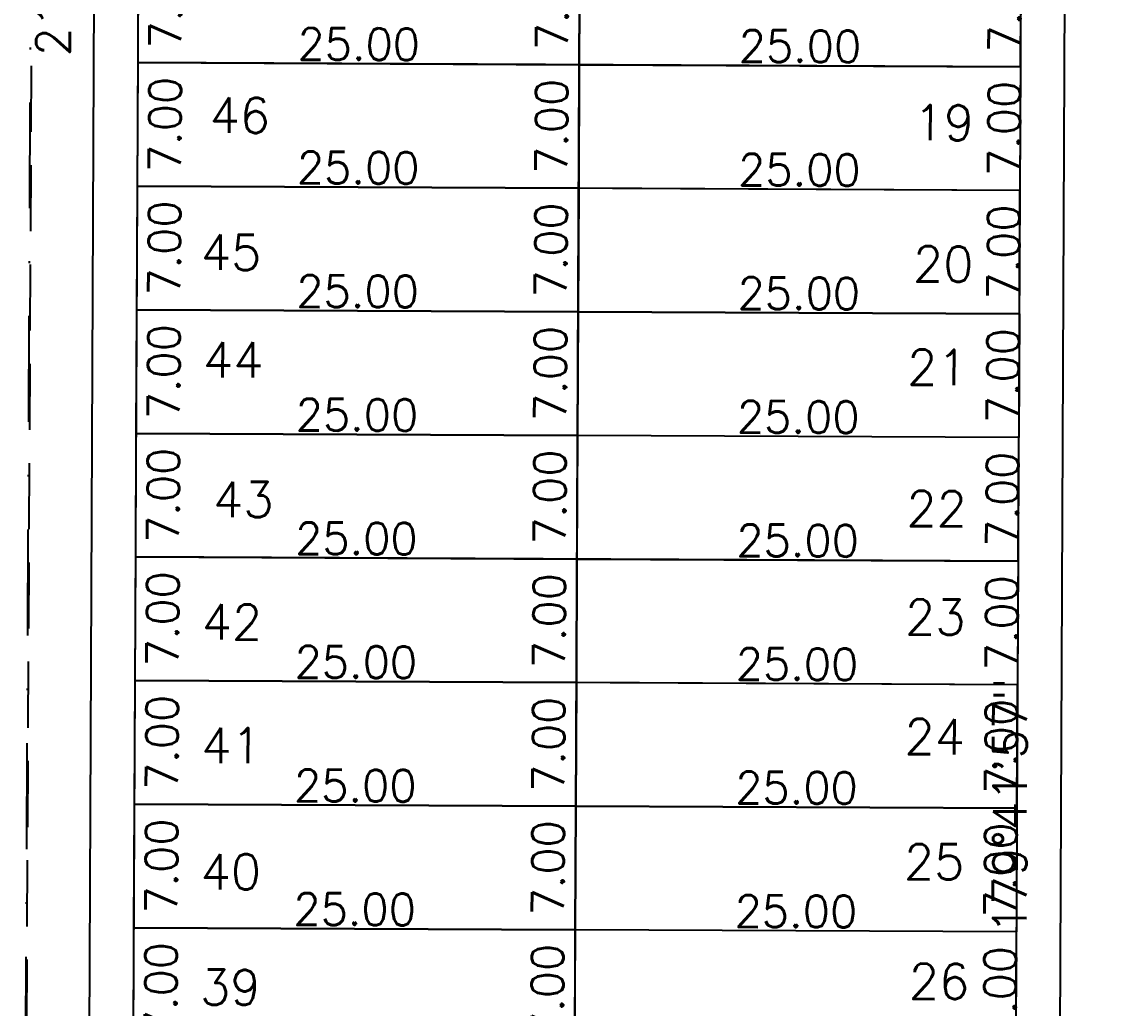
# Model space of a CAD drawing. Header units: millimetres. Extents: x -4430026 to 4783824, y 584 to 9593110.
# Drawn here: x 1873.4 to 1934.7, y 1555.4 to 1611.3 of the extents above; entities that cross this region are included whole.
import ezdxf
from ezdxf.enums import TextEntityAlignment as Align

# ---------------------------------------------------------------- set-up
doc = ezdxf.new("R2010")
doc.units = ezdxf.units.MM
for name, pattern in [('DASHDOT', [1, 0.5, -0.25, 0, -0.25]), ('HIDDEN', [0.375, 0.25, -0.125]), ('HIDDEN2', [0.1875, 0.125, -0.0625])]:
    doc.linetypes.add(name, pattern=pattern)
for name, color, linetype in [('boundary filipe', 6, 'Continuous'), ('BOUNDARY LOTES', 2, 'Continuous'), ('Calçada', 1, 'Continuous'), ('Cota', 8, 'Continuous'), ('COTAS', 8, 'Continuous'), ('Lotes', 2, 'Continuous'), ('Numero de lotes', 5, 'Continuous'), ('Projeção', 8, 'HIDDEN2'), ('QUADRA', 4, 'Continuous')]:
    doc.layers.add(name, color=color, linetype=linetype)
doc.styles.add('arcad1', font='romans.shx')
doc.styles.add('ROMANS', font='romans.shx')
doc.dimstyles.new('BOLA100', dxfattribs={"dimscale": 0, "dimtxt": 1.9, "dimasz": 0.18, "dimexe": 0.18, "dimexo": 0.063, "dimgap": 0, "dimtad": 1, "dimzin": 4, "dimdsep": 46, "dimtxsty": 'ROMANS', "dimcen": 0.09, "dimse1": 1, "dimse2": 1, "dimsd1": 1, "dimsd2": 1, "dimclrt": 256, "dimaunit": 1, "dimadec": 4, "dimazin": 0, "dimtfac": 1.2, "dimtix": 1, "dimtmove": 2, "dimatfit": 3, "dimfxl": 1, "dimtvp": 2, "dimtolj": 1, "dimtzin": 4, "dimarcsym": 0})
doc.dimstyles.get("Standard").update_dxf_attribs({"dimtxt": 0.18, "dimasz": 0.18, "dimexe": 0.18, "dimexo": 0.0625, "dimgap": 0.09, "dimtad": 0, "dimtih": 1, "dimtoh": 1, "dimdec": 4, "dimzin": 0, "dimdsep": 46, "dimtxsty": 'Standard', "dimcen": 0.09, "dimadec": 0, "dimazin": 0, "dimtfac": 1, "dimtdec": 4, "dimtofl": 0, "dimtmove": 0, "dimatfit": 3, "dimfxl": 1, "dimtolj": 1, "dimtzin": 0, "dimarcsym": 0})

# ---------------------------------------------------------------- blocks, each defined once
blk = doc.blocks.new('*D14064')
at = {"layer": 'DEFPOINTS', "color": 0, "linetype": 'ByBlock'}
for p in [(1874.46, 1723.744), (1873.418, 1503.939), (1875.647, 1503.929)]:
    blk.add_point(p, dxfattribs=at)
at = {"layer": 'COTAS', "linetype": 'ByBlock', "insert": (1875.217, 1613.835), "char_height": 1.9, "attachment_point": 5, "rotation": 89.72858, "style": 'ROMANS'}
blk.add_mtext('\\A1;219.81', dxfattribs=at)
blk = doc.blocks.new('*D14231')
at = {"layer": 'DEFPOINTS', "color": 0, "linetype": 'ByBlock'}
for p in [(1937.715, 1946.503), (1935.915, 1571.068), (1931.269, 1569.569), (1935.917, 1566.877), (1935.621, 1504.301)]:
    blk.add_point(p, dxfattribs=at)
at = {"layer": 'COTAS', "linetype": 'ByBlock', "insert": (1929.415, 1566.891), "char_height": 1.9, "attachment_point": 5, "rotation": 89.87901, "style": 'ROMANS'}
blk.add_mtext('\\A1;179°41\'57"', dxfattribs=at)
blk = doc.blocks.new('*D7744')
at = {"layer": 'DEFPOINTS', "color": 0}
for p in [(1880.049, 1615.989), (1880.016, 1608.989), (1885.158, 1608.965)]:
    blk.add_point(p, dxfattribs=at)
at = {"layer": 'Cota', "color": 41, "insert": (1881.574, 1612.482), "char_height": 1.8, "attachment_point": 5, "rotation": 89.72858, "style": 'ROMANS'}
blk.add_mtext('\\A1;7.00', dxfattribs=at)
blk = doc.blocks.new('*D7745')
at = {"layer": 'DEFPOINTS', "color": 0}
for p in [(1880.016, 1608.989), (1879.983, 1601.989), (1885.124, 1601.965)]:
    blk.add_point(p, dxfattribs=at)
at = {"layer": 'Cota', "color": 41, "insert": (1881.541, 1605.482), "char_height": 1.8, "attachment_point": 5, "rotation": 89.72858, "style": 'ROMANS'}
blk.add_mtext('\\A1;7.00', dxfattribs=at)
blk = doc.blocks.new('*D7746')
at = {"layer": 'DEFPOINTS', "color": 0}
for p in [(1879.983, 1601.989), (1879.95, 1594.989), (1885.091, 1594.965)]:
    blk.add_point(p, dxfattribs=at)
at = {"layer": 'Cota', "color": 41, "insert": (1881.508, 1598.482), "char_height": 1.8, "attachment_point": 5, "rotation": 89.72858, "style": 'ROMANS'}
blk.add_mtext('\\A1;7.00', dxfattribs=at)
blk = doc.blocks.new('*D7747')
at = {"layer": 'DEFPOINTS', "color": 0}
for p in [(1879.95, 1594.989), (1879.917, 1587.989), (1885.058, 1587.965)]:
    blk.add_point(p, dxfattribs=at)
at = {"layer": 'Cota', "color": 41, "insert": (1881.475, 1591.482), "char_height": 1.8, "attachment_point": 5, "rotation": 89.72858, "style": 'ROMANS'}
blk.add_mtext('\\A1;7.00', dxfattribs=at)
blk = doc.blocks.new('*D7748')
at = {"layer": 'DEFPOINTS', "color": 0}
for p in [(1879.917, 1587.989), (1879.883, 1580.99), (1885.025, 1580.965)]:
    blk.add_point(p, dxfattribs=at)
at = {"layer": 'Cota', "color": 41, "insert": (1881.442, 1584.482), "char_height": 1.8, "attachment_point": 5, "rotation": 89.72858, "style": 'ROMANS'}
blk.add_mtext('\\A1;7.00', dxfattribs=at)
blk = doc.blocks.new('*D7749')
at = {"layer": 'DEFPOINTS', "color": 0}
for p in [(1879.883, 1580.99), (1879.85, 1573.99), (1884.992, 1573.965)]:
    blk.add_point(p, dxfattribs=at)
at = {"layer": 'Cota', "color": 41, "insert": (1881.408, 1577.482), "char_height": 1.8, "attachment_point": 5, "rotation": 89.72858, "style": 'ROMANS'}
blk.add_mtext('\\A1;7.00', dxfattribs=at)
blk = doc.blocks.new('*D7750')
at = {"layer": 'DEFPOINTS', "color": 0}
for p in [(1879.85, 1573.99), (1879.817, 1566.99), (1884.959, 1566.965)]:
    blk.add_point(p, dxfattribs=at)
at = {"layer": 'Cota', "color": 41, "insert": (1881.375, 1570.482), "char_height": 1.8, "attachment_point": 5, "rotation": 89.72858, "style": 'ROMANS'}
blk.add_mtext('\\A1;7.00', dxfattribs=at)
blk = doc.blocks.new('*D7751')
at = {"layer": 'DEFPOINTS', "color": 0}
for p in [(1879.817, 1566.99), (1879.784, 1559.99), (1884.926, 1559.965)]:
    blk.add_point(p, dxfattribs=at)
at = {"layer": 'Cota', "color": 41, "insert": (1881.342, 1563.482), "char_height": 1.8, "attachment_point": 5, "rotation": 89.72858, "style": 'ROMANS'}
blk.add_mtext('\\A1;7.00', dxfattribs=at)
blk = doc.blocks.new('*D7752')
at = {"layer": 'DEFPOINTS', "color": 0}
for p in [(1879.784, 1559.99), (1879.751, 1552.99), (1884.892, 1552.966)]:
    blk.add_point(p, dxfattribs=at)
at = {"layer": 'Cota', "color": 41, "insert": (1881.309, 1556.483), "char_height": 1.8, "attachment_point": 5, "rotation": 89.72858, "style": 'ROMANS'}
blk.add_mtext('\\A1;7.00', dxfattribs=at)
blk = doc.blocks.new('*D7767')
at = {"layer": 'DEFPOINTS', "color": 0}
for p in [(1901.951, 1615.885), (1901.918, 1608.886), (1907.059, 1608.861)]:
    blk.add_point(p, dxfattribs=at)
at = {"layer": 'Cota', "color": 41, "insert": (1903.476, 1612.378), "char_height": 1.8, "attachment_point": 5, "rotation": 89.72858, "style": 'ROMANS'}
blk.add_mtext('\\A1;7.00', dxfattribs=at)
blk = doc.blocks.new('*D7768')
at = {"layer": 'DEFPOINTS', "color": 0}
for p in [(1901.918, 1608.886), (1901.884, 1601.886), (1907.026, 1601.861)]:
    blk.add_point(p, dxfattribs=at)
at = {"layer": 'Cota', "color": 41, "insert": (1903.443, 1605.378), "char_height": 1.8, "attachment_point": 5, "rotation": 89.72858, "style": 'ROMANS'}
blk.add_mtext('\\A1;7.00', dxfattribs=at)
blk = doc.blocks.new('*D7769')
at = {"layer": 'DEFPOINTS', "color": 0}
for p in [(1901.884, 1601.886), (1901.851, 1594.886), (1906.993, 1594.861)]:
    blk.add_point(p, dxfattribs=at)
at = {"layer": 'Cota', "color": 41, "insert": (1903.41, 1598.378), "char_height": 1.8, "attachment_point": 5, "rotation": 89.72858, "style": 'ROMANS'}
blk.add_mtext('\\A1;7.00', dxfattribs=at)
blk = doc.blocks.new('*D7770')
at = {"layer": 'DEFPOINTS', "color": 0}
for p in [(1901.851, 1594.886), (1901.818, 1587.886), (1906.96, 1587.861)]:
    blk.add_point(p, dxfattribs=at)
at = {"layer": 'Cota', "color": 41, "insert": (1903.376, 1591.378), "char_height": 1.8, "attachment_point": 5, "rotation": 89.72858, "style": 'ROMANS'}
blk.add_mtext('\\A1;7.00', dxfattribs=at)
blk = doc.blocks.new('*D7771')
at = {"layer": 'DEFPOINTS', "color": 0}
for p in [(1901.818, 1587.886), (1901.785, 1580.886), (1906.927, 1580.861)]:
    blk.add_point(p, dxfattribs=at)
at = {"layer": 'Cota', "color": 41, "insert": (1903.343, 1584.378), "char_height": 1.8, "attachment_point": 5, "rotation": 89.72858, "style": 'ROMANS'}
blk.add_mtext('\\A1;7.00', dxfattribs=at)
blk = doc.blocks.new('*D7772')
at = {"layer": 'DEFPOINTS', "color": 0}
for p in [(1901.785, 1580.886), (1901.752, 1573.886), (1906.893, 1573.862)]:
    blk.add_point(p, dxfattribs=at)
at = {"layer": 'Cota', "color": 41, "insert": (1903.31, 1577.379), "char_height": 1.8, "attachment_point": 5, "rotation": 89.72858, "style": 'ROMANS'}
blk.add_mtext('\\A1;7.00', dxfattribs=at)
blk = doc.blocks.new('*D7773')
at = {"layer": 'DEFPOINTS', "color": 0}
for p in [(1901.752, 1573.886), (1901.719, 1566.886), (1906.86, 1566.862)]:
    blk.add_point(p, dxfattribs=at)
at = {"layer": 'Cota', "color": 41, "insert": (1903.277, 1570.379), "char_height": 1.8, "attachment_point": 5, "rotation": 89.72858, "style": 'ROMANS'}
blk.add_mtext('\\A1;7.00', dxfattribs=at)
blk = doc.blocks.new('*D7774')
at = {"layer": 'DEFPOINTS', "color": 0}
for p in [(1901.719, 1566.886), (1901.686, 1559.886), (1906.827, 1559.862)]:
    blk.add_point(p, dxfattribs=at)
at = {"layer": 'Cota', "color": 41, "insert": (1903.244, 1563.379), "char_height": 1.8, "attachment_point": 5, "rotation": 89.72858, "style": 'ROMANS'}
blk.add_mtext('\\A1;7.00', dxfattribs=at)
blk = doc.blocks.new('*D7775')
at = {"layer": 'DEFPOINTS', "color": 0}
for p in [(1901.686, 1559.886), (1901.652, 1552.886), (1906.794, 1552.862)]:
    blk.add_point(p, dxfattribs=at)
at = {"layer": 'Cota', "color": 41, "insert": (1903.211, 1556.379), "char_height": 1.8, "attachment_point": 5, "rotation": 89.72858, "style": 'ROMANS'}
blk.add_mtext('\\A1;7.00', dxfattribs=at)
blk = doc.blocks.new('*D7790')
at = {"layer": 'DEFPOINTS', "color": 0}
for p in [(1927.596, 1615.764), (1927.563, 1608.764), (1932.705, 1608.74)]:
    blk.add_point(p, dxfattribs=at)
at = {"layer": 'Cota', "color": 41, "insert": (1929.121, 1612.257), "char_height": 1.8, "attachment_point": 5, "rotation": 89.72858, "style": 'ROMANS'}
blk.add_mtext('\\A1;7.00', dxfattribs=at)
blk = doc.blocks.new('*D7791')
at = {"layer": 'DEFPOINTS', "color": 0}
for p in [(1927.563, 1608.764), (1927.53, 1601.764), (1932.672, 1601.74)]:
    blk.add_point(p, dxfattribs=at)
at = {"layer": 'Cota', "color": 41, "insert": (1929.088, 1605.257), "char_height": 1.8, "attachment_point": 5, "rotation": 89.72858, "style": 'ROMANS'}
blk.add_mtext('\\A1;7.00', dxfattribs=at)
blk = doc.blocks.new('*D7792')
at = {"layer": 'DEFPOINTS', "color": 0}
for p in [(1927.53, 1601.764), (1927.497, 1594.764), (1932.638, 1594.74)]:
    blk.add_point(p, dxfattribs=at)
at = {"layer": 'Cota', "color": 41, "insert": (1929.055, 1598.257), "char_height": 1.8, "attachment_point": 5, "rotation": 89.72858, "style": 'ROMANS'}
blk.add_mtext('\\A1;7.00', dxfattribs=at)
blk = doc.blocks.new('*D7793')
at = {"layer": 'DEFPOINTS', "color": 0}
for p in [(1927.497, 1594.764), (1927.464, 1587.764), (1932.605, 1587.74)]:
    blk.add_point(p, dxfattribs=at)
at = {"layer": 'Cota', "color": 41, "insert": (1929.022, 1591.257), "char_height": 1.8, "attachment_point": 5, "rotation": 89.72858, "style": 'ROMANS'}
blk.add_mtext('\\A1;7.00', dxfattribs=at)
blk = doc.blocks.new('*D7794')
at = {"layer": 'DEFPOINTS', "color": 0}
for p in [(1927.464, 1587.764), (1927.43, 1580.764), (1932.572, 1580.74)]:
    blk.add_point(p, dxfattribs=at)
at = {"layer": 'Cota', "color": 41, "insert": (1928.989, 1584.257), "char_height": 1.8, "attachment_point": 5, "rotation": 89.72858, "style": 'ROMANS'}
blk.add_mtext('\\A1;7.00', dxfattribs=at)
blk = doc.blocks.new('*D7795')
at = {"layer": 'DEFPOINTS', "color": 0}
for p in [(1927.43, 1580.764), (1927.397, 1573.764), (1932.539, 1573.74)]:
    blk.add_point(p, dxfattribs=at)
at = {"layer": 'Cota', "color": 41, "insert": (1928.956, 1577.257), "char_height": 1.8, "attachment_point": 5, "rotation": 89.72858, "style": 'ROMANS'}
blk.add_mtext('\\A1;7.00', dxfattribs=at)
blk = doc.blocks.new('*D7796')
at = {"layer": 'DEFPOINTS', "color": 0}
for p in [(1927.397, 1573.764), (1927.364, 1566.764), (1932.506, 1566.74)]:
    blk.add_point(p, dxfattribs=at)
at = {"layer": 'Cota', "color": 41, "insert": (1928.922, 1570.257), "char_height": 1.8, "attachment_point": 5, "rotation": 89.72858, "style": 'ROMANS'}
blk.add_mtext('\\A1;7.00', dxfattribs=at)
blk = doc.blocks.new('*D7797')
at = {"layer": 'DEFPOINTS', "color": 0}
for p in [(1927.364, 1566.764), (1927.331, 1559.765), (1932.473, 1559.74)]:
    blk.add_point(p, dxfattribs=at)
at = {"layer": 'Cota', "color": 41, "insert": (1928.889, 1563.257), "char_height": 1.8, "attachment_point": 5, "rotation": 89.72858, "style": 'ROMANS'}
blk.add_mtext('\\A1;7.00', dxfattribs=at)
blk = doc.blocks.new('*D7798')
at = {"layer": 'DEFPOINTS', "color": 0}
for p in [(1927.331, 1559.765), (1927.298, 1552.765), (1932.439, 1552.74)]:
    blk.add_point(p, dxfattribs=at)
at = {"layer": 'Cota', "color": 41, "insert": (1928.856, 1556.257), "char_height": 1.8, "attachment_point": 5, "rotation": 89.72858, "style": 'ROMANS'}
blk.add_mtext('\\A1;7.00', dxfattribs=at)
blk = doc.blocks.new('*D7874')
at = {"layer": 'DEFPOINTS', "color": 0}
for p in [(1879.912, 1586.971), (1904.911, 1586.853), (1904.904, 1585.377)]:
    blk.add_point(p, dxfattribs=at)
at = {"layer": 'Cota', "color": 41, "insert": (1892.422, 1589.036), "char_height": 1.8, "attachment_point": 5, "rotation": 359.72858, "style": 'ROMANS'}
blk.add_mtext('\\A1;25.00', dxfattribs=at)
blk = doc.blocks.new('*D7875')
at = {"layer": 'DEFPOINTS', "color": 0}
for p in [(1904.911, 1586.853), (1929.911, 1586.734), (1929.904, 1585.258)]:
    blk.add_point(p, dxfattribs=at)
at = {"layer": 'Cota', "color": 41, "insert": (1917.421, 1588.917), "char_height": 1.8, "attachment_point": 5, "rotation": 359.72858, "style": 'ROMANS'}
blk.add_mtext('\\A1;25.00', dxfattribs=at)
blk = doc.blocks.new('*D7876')
at = {"layer": 'DEFPOINTS', "color": 0}
for p in [(1879.945, 1593.971), (1904.945, 1593.852), (1904.938, 1592.377)]:
    blk.add_point(p, dxfattribs=at)
at = {"layer": 'Cota', "color": 41, "insert": (1892.455, 1596.036), "char_height": 1.8, "attachment_point": 5, "rotation": 359.72858, "style": 'ROMANS'}
blk.add_mtext('\\A1;25.00', dxfattribs=at)
blk = doc.blocks.new('*D7877')
at = {"layer": 'DEFPOINTS', "color": 0}
for p in [(1904.945, 1593.852), (1929.944, 1593.734), (1929.937, 1592.258)]:
    blk.add_point(p, dxfattribs=at)
at = {"layer": 'Cota', "color": 41, "insert": (1917.454, 1595.917), "char_height": 1.8, "attachment_point": 5, "rotation": 359.72858, "style": 'ROMANS'}
blk.add_mtext('\\A1;25.00', dxfattribs=at)
blk = doc.blocks.new('*D7878')
at = {"layer": 'DEFPOINTS', "color": 0}
for p in [(1879.978, 1600.971), (1904.978, 1600.852), (1904.971, 1599.377)]:
    blk.add_point(p, dxfattribs=at)
at = {"layer": 'Cota', "color": 41, "insert": (1892.488, 1603.036), "char_height": 1.8, "attachment_point": 5, "rotation": 359.72858, "style": 'ROMANS'}
blk.add_mtext('\\A1;25.00', dxfattribs=at)
blk = doc.blocks.new('*D7879')
at = {"layer": 'DEFPOINTS', "color": 0}
for p in [(1904.978, 1600.852), (1929.977, 1600.734), (1929.97, 1599.258)]:
    blk.add_point(p, dxfattribs=at)
at = {"layer": 'Cota', "color": 41, "insert": (1917.488, 1602.917), "char_height": 1.8, "attachment_point": 5, "rotation": 359.72858, "style": 'ROMANS'}
blk.add_mtext('\\A1;25.00', dxfattribs=at)
blk = doc.blocks.new('*D7880')
at = {"layer": 'DEFPOINTS', "color": 0}
for p in [(1880.011, 1607.971), (1905.011, 1607.852), (1905.004, 1606.376)]:
    blk.add_point(p, dxfattribs=at)
at = {"layer": 'Cota', "color": 41, "insert": (1892.521, 1610.036), "char_height": 1.8, "attachment_point": 5, "rotation": 359.72858, "style": 'ROMANS'}
blk.add_mtext('\\A1;25.00', dxfattribs=at)
blk = doc.blocks.new('*D7905')
at = {"layer": 'DEFPOINTS', "color": 0}
for p in [(1905.011, 1607.852), (1930.011, 1607.734), (1930.004, 1606.258)]:
    blk.add_point(p, dxfattribs=at)
at = {"layer": 'Cota', "color": 41, "insert": (1917.521, 1609.917), "char_height": 1.8, "attachment_point": 5, "rotation": 359.72858, "style": 'ROMANS'}
blk.add_mtext('\\A1;25.00', dxfattribs=at)
blk = doc.blocks.new('*D7910')
at = {"layer": 'DEFPOINTS', "color": 0}
for p in [(1879.779, 1558.971), (1904.779, 1558.853), (1904.772, 1557.377)]:
    blk.add_point(p, dxfattribs=at)
at = {"layer": 'Cota', "color": 41, "insert": (1892.289, 1561.036), "char_height": 1.8, "attachment_point": 5, "rotation": 359.72858, "style": 'ROMANS'}
blk.add_mtext('\\A1;25.00', dxfattribs=at)
blk = doc.blocks.new('*D7911')
at = {"layer": 'DEFPOINTS', "color": 0}
for p in [(1904.779, 1558.853), (1929.778, 1558.734), (1929.771, 1557.259)]:
    blk.add_point(p, dxfattribs=at)
at = {"layer": 'Cota', "color": 41, "insert": (1917.289, 1560.918), "char_height": 1.8, "attachment_point": 5, "rotation": 359.72858, "style": 'ROMANS'}
blk.add_mtext('\\A1;25.00', dxfattribs=at)
blk = doc.blocks.new('*D7912')
at = {"layer": 'DEFPOINTS', "color": 0}
for p in [(1879.812, 1565.971), (1904.812, 1565.853), (1904.805, 1564.377)]:
    blk.add_point(p, dxfattribs=at)
at = {"layer": 'Cota', "color": 41, "insert": (1892.322, 1568.036), "char_height": 1.8, "attachment_point": 5, "rotation": 359.72858, "style": 'ROMANS'}
blk.add_mtext('\\A1;25.00', dxfattribs=at)
blk = doc.blocks.new('*D7913')
at = {"layer": 'DEFPOINTS', "color": 0}
for p in [(1879.845, 1572.971), (1904.845, 1572.853), (1904.838, 1571.377)]:
    blk.add_point(p, dxfattribs=at)
at = {"layer": 'Cota', "color": 41, "insert": (1892.355, 1575.036), "char_height": 1.8, "attachment_point": 5, "rotation": 359.72858, "style": 'ROMANS'}
blk.add_mtext('\\A1;25.00', dxfattribs=at)
blk = doc.blocks.new('*D7914')
at = {"layer": 'DEFPOINTS', "color": 0}
for p in [(1904.845, 1572.853), (1929.845, 1572.734), (1929.838, 1571.258)]:
    blk.add_point(p, dxfattribs=at)
at = {"layer": 'Cota', "color": 41, "insert": (1917.355, 1574.918), "char_height": 1.8, "attachment_point": 5, "rotation": 359.72858, "style": 'ROMANS'}
blk.add_mtext('\\A1;25.00', dxfattribs=at)
blk = doc.blocks.new('*D7915')
at = {"layer": 'DEFPOINTS', "color": 0}
for p in [(1879.879, 1579.971), (1904.878, 1579.853), (1904.871, 1578.377)]:
    blk.add_point(p, dxfattribs=at)
at = {"layer": 'Cota', "color": 41, "insert": (1892.388, 1582.036), "char_height": 1.8, "attachment_point": 5, "rotation": 359.72858, "style": 'ROMANS'}
blk.add_mtext('\\A1;25.00', dxfattribs=at)
blk = doc.blocks.new('*D7916')
at = {"layer": 'DEFPOINTS', "color": 0}
for p in [(1904.878, 1579.853), (1929.878, 1579.734), (1929.871, 1578.258)]:
    blk.add_point(p, dxfattribs=at)
at = {"layer": 'Cota', "color": 41, "insert": (1917.388, 1581.918), "char_height": 1.8, "attachment_point": 5, "rotation": 359.72858, "style": 'ROMANS'}
blk.add_mtext('\\A1;25.00', dxfattribs=at)
blk = doc.blocks.new('*D7917')
at = {"layer": 'DEFPOINTS', "color": 0}
for p in [(1904.812, 1565.853), (1929.812, 1565.734), (1929.805, 1564.258)]:
    blk.add_point(p, dxfattribs=at)
at = {"layer": 'Cota', "color": 41, "insert": (1917.322, 1567.918), "char_height": 1.8, "attachment_point": 5, "rotation": 359.72858, "style": 'ROMANS'}
blk.add_mtext('\\A1;25.00', dxfattribs=at)
blk = doc.blocks.new('*D8597')
at = {"layer": 'DEFPOINTS', "color": 0, "linetype": 'ByBlock'}
for p in [(1874.46, 1723.744), (1873.418, 1503.939), (1875.647, 1503.929)]:
    blk.add_point(p, dxfattribs=at)
at = {"layer": 'COTAS', "linetype": 'ByBlock', "insert": (1875.217, 1613.835), "char_height": 1.9, "attachment_point": 5, "rotation": 89.72858, "style": 'ROMANS'}
blk.add_mtext('\\A1;219.81', dxfattribs=at)

msp = doc.modelspace()

# ---------------------------------------------------------------- linework, layer by layer
at = {"layer": 'boundary filipe', "elevation": 2.439}
msp.add_lwpolyline([(1879.547, 1510.075), (1880.51, 1713.265), (1930.509, 1713.028), (1929.549, 1510.366), (1879.547, 1510.075)], close=True, dxfattribs=at)
at = {"layer": 'BOUNDARY LOTES', "elevation": 2.439}
for points in [[(1905.016, 1608.871), (1880.016, 1608.989), (1880.049, 1615.989), (1905.049, 1615.871)], [(1930.049, 1615.752), (1905.049, 1615.871), (1905.016, 1608.871), (1930.015, 1608.752)], [(1880.016, 1608.989), (1905.016, 1608.871), (1904.983, 1601.871), (1879.983, 1601.989)], [(1905.016, 1608.871), (1930.015, 1608.752), (1929.982, 1601.752), (1904.983, 1601.871)], [(1904.949, 1594.871), (1879.95, 1594.989), (1879.983, 1601.989), (1904.983, 1601.871)], [(1929.982, 1601.752), (1904.983, 1601.871), (1904.949, 1594.871), (1929.949, 1594.753)], [(1879.95, 1594.989), (1904.949, 1594.871), (1904.916, 1587.871), (1879.917, 1587.989)], [(1904.949, 1594.871), (1929.949, 1594.753), (1929.916, 1587.753), (1904.916, 1587.871)], [(1904.883, 1580.871), (1879.883, 1580.99), (1879.917, 1587.989), (1904.916, 1587.871)], [(1929.916, 1587.753), (1904.916, 1587.871), (1904.883, 1580.871), (1929.883, 1580.753)], [(1879.883, 1580.99), (1904.883, 1580.871), (1904.85, 1573.871), (1879.85, 1573.99)], [(1904.883, 1580.871), (1929.883, 1580.753), (1929.85, 1573.753), (1904.85, 1573.871)], [(1904.817, 1566.871), (1879.817, 1566.99), (1879.85, 1573.99), (1904.85, 1573.871)], [(1929.85, 1573.753), (1904.85, 1573.871), (1904.817, 1566.871), (1929.816, 1566.753)], [(1879.817, 1566.99), (1904.817, 1566.871), (1904.784, 1559.871), (1879.784, 1559.99)], [(1904.817, 1566.871), (1929.816, 1566.753), (1929.783, 1559.753), (1904.784, 1559.871)], [(1904.75, 1552.871), (1879.751, 1552.99), (1879.784, 1559.99), (1904.784, 1559.871)], [(1929.783, 1559.753), (1904.784, 1559.871), (1904.75, 1552.871), (1929.75, 1552.753)]]:
    msp.add_lwpolyline(points, close=True, dxfattribs=at)
at = {"layer": 'Calçada'}
for p, q in [((1877.064, 1513.624, 2.439), (1877.993, 1709.777, 2.439)), ((1932.066, 1513.817, 2.439), (1932.993, 1709.516, 2.439))]:
    msp.add_line(p, q, dxfattribs=at)
at = {"layer": 'Lotes'}
for p, q in [((1904.548, 1510.22, 2.439), (1905.51, 1713.146, 2.439)), ((1930.015, 1608.752, 2.439), (1880.016, 1608.989, 2.439)), ((1929.982, 1601.752, 2.439), (1879.983, 1601.989, 2.439)), ((1929.949, 1594.753, 2.439), (1879.95, 1594.989, 2.439)), ((1929.916, 1587.753, 2.439), (1879.917, 1587.989, 2.439)), ((1929.883, 1580.753, 2.439), (1879.883, 1580.99, 2.439)), ((1929.85, 1573.753, 2.439), (1879.85, 1573.99, 2.439)), ((1929.816, 1566.753, 2.439), (1879.817, 1566.99, 2.439)), ((1929.783, 1559.753, 2.439), (1879.784, 1559.99, 2.439))]:
    msp.add_line(p, q, dxfattribs=at)
at = {"layer": 'Projeção', "linetype": 'DASHDOT', "ltscale": 12}
msp.add_line((1873.418, 1503.939, 2.439), (1875.51, 1945.387, 2.439), dxfattribs=at)
at = {"layer": 'Projeção', "linetype": 'HIDDEN', "ltscale": 15}
msp.add_line((1873.446, 1503.81, 103.708), (1873.996, 1610.627, 103.708), dxfattribs=at)
at = {"layer": 'QUADRA', "elevation": 2.439}
msp.add_lwpolyline([(1879.547, 1510.075), (1880.51, 1713.265), (1930.509, 1713.028), (1929.549, 1510.366), (1879.547, 1510.075)], close=True, dxfattribs=at)

# ---------------------------------------------------------------- texts
at = {"layer": 'Numero de lotes', "style": 'arcad1'}
for s, p in [('46', (1885.779, 1606.001, 2.439)), ('19', (1925.676, 1605.589, 2.439)), ('45', (1885.285, 1598.243, 2.439)), ('20', (1925.638, 1597.582, 2.439)), ('44', (1885.408, 1592.157, 2.439)), ('21', (1925.302, 1591.733, 2.439)), ('43', (1885.98, 1584.242, 2.439)), ('22', (1925.264, 1583.725, 2.439)), ('42', (1885.339, 1577.308, 2.439)), ('23', (1925.188, 1577.584, 2.439)), ('24', (1925.156, 1570.809, 2.439)), ('41', (1885.305, 1570.309, 2.439)), ('25', (1925.123, 1563.726, 2.439)), ('40', (1885.272, 1563.158, 2.439)), ('39', (1885.241, 1556.616, 2.439)), ('26', (1925.399, 1556.949, 2.439))]:
    msp.add_text(s, height=2, rotation=359.72858, dxfattribs=at).set_placement(p, align=Align.MIDDLE_CENTER)

# ---------------------------------------------------------------- dimensions: what is measured, and where the dimension line sits
at = {"layer": 'Cota'}
for base, p1, p2, angle, picture, middle in [((1885.158, 1608.965, 2.439), (1880.049, 1615.989, 2.439), (1880.016, 1608.989, 2.439), 89.72858, '*D7744', (1881.574, 1612.482, 2.439)), ((1907.059, 1608.861, 2.439), (1901.951, 1615.885, 2.439), (1901.918, 1608.886, 2.439), 89.72858, '*D7767', (1903.476, 1612.378, 2.439)), ((1932.705, 1608.74, 2.439), (1927.596, 1615.764, 2.439), (1927.563, 1608.764, 2.439), 89.72858, '*D7790', (1929.121, 1612.257, 2.439)), ((1930.004, 1606.258, 2.439), (1905.011, 1607.852, 2.439), (1930.011, 1607.734, 2.439), 179.72858, '*D7905', (1917.521, 1609.917, 2.439)), ((1885.124, 1601.965, 2.439), (1880.016, 1608.989, 2.439), (1879.983, 1601.989, 2.439), 89.72858, '*D7745', (1881.541, 1605.482, 2.439)), ((1907.026, 1601.861, 2.439), (1901.918, 1608.886, 2.439), (1901.884, 1601.886, 2.439), 89.72858, '*D7768', (1903.443, 1605.378, 2.439)), ((1932.672, 1601.74, 2.439), (1927.563, 1608.764, 2.439), (1927.53, 1601.764, 2.439), 89.72858, '*D7791', (1929.088, 1605.257, 2.439)), ((1929.97, 1599.258, 2.439), (1904.978, 1600.852, 2.439), (1929.977, 1600.734, 2.439), 179.72858, '*D7879', (1917.488, 1602.917, 2.439)), ((1885.091, 1594.965, 2.439), (1879.983, 1601.989, 2.439), (1879.95, 1594.989, 2.439), 89.72858, '*D7746', (1881.508, 1598.482, 2.439)), ((1906.993, 1594.861, 2.439), (1901.884, 1601.886, 2.439), (1901.851, 1594.886, 2.439), 89.72858, '*D7769', (1903.41, 1598.378, 2.439)), ((1932.638, 1594.74, 2.439), (1927.53, 1601.764, 2.439), (1927.497, 1594.764, 2.439), 89.72858, '*D7792', (1929.055, 1598.257, 2.439)), ((1929.937, 1592.258, 2.439), (1904.945, 1593.852, 2.439), (1929.944, 1593.734, 2.439), 179.72858, '*D7877', (1917.454, 1595.917, 2.439)), ((1885.058, 1587.965, 2.439), (1879.95, 1594.989, 2.439), (1879.917, 1587.989, 2.439), 89.72858, '*D7747', (1881.475, 1591.482, 2.439)), ((1906.96, 1587.861, 2.439), (1901.851, 1594.886, 2.439), (1901.818, 1587.886, 2.439), 89.72858, '*D7770', (1903.376, 1591.378, 2.439)), ((1932.605, 1587.74, 2.439), (1927.497, 1594.764, 2.439), (1927.464, 1587.764, 2.439), 89.72858, '*D7793', (1929.022, 1591.257, 2.439)), ((1929.904, 1585.258, 2.439), (1904.911, 1586.853, 2.439), (1929.911, 1586.734, 2.439), 179.72858, '*D7875', (1917.421, 1588.917, 2.439)), ((1885.025, 1580.965, 2.439), (1879.917, 1587.989, 2.439), (1879.883, 1580.99, 2.439), 89.72858, '*D7748', (1881.442, 1584.482, 2.439)), ((1906.927, 1580.861, 2.439), (1901.818, 1587.886, 2.439), (1901.785, 1580.886, 2.439), 89.72858, '*D7771', (1903.343, 1584.378, 2.439)), ((1932.572, 1580.74, 2.439), (1927.464, 1587.764, 2.439), (1927.43, 1580.764, 2.439), 89.72858, '*D7794', (1928.989, 1584.257, 2.439)), ((1929.871, 1578.258, 2.439), (1904.878, 1579.853, 2.439), (1929.878, 1579.734, 2.439), 179.72858, '*D7916', (1917.388, 1581.918, 2.439)), ((1884.992, 1573.965, 2.439), (1879.883, 1580.99, 2.439), (1879.85, 1573.99, 2.439), 89.72858, '*D7749', (1881.408, 1577.482, 2.439)), ((1906.893, 1573.862, 2.439), (1901.785, 1580.886, 2.439), (1901.752, 1573.886, 2.439), 89.72858, '*D7772', (1903.31, 1577.379, 2.439)), ((1932.539, 1573.74, 2.439), (1927.43, 1580.764, 2.439), (1927.397, 1573.764, 2.439), 89.72858, '*D7795', (1928.956, 1577.257, 2.439)), ((1929.838, 1571.258, 2.439), (1904.845, 1572.853, 2.439), (1929.845, 1572.734, 2.439), 179.72858, '*D7914', (1917.355, 1574.918, 2.439)), ((1884.959, 1566.965, 2.439), (1879.85, 1573.99, 2.439), (1879.817, 1566.99, 2.439), 89.72858, '*D7750', (1881.375, 1570.482, 2.439)), ((1906.86, 1566.862, 2.439), (1901.752, 1573.886, 2.439), (1901.719, 1566.886, 2.439), 89.72858, '*D7773', (1903.277, 1570.379, 2.439)), ((1932.506, 1566.74, 2.439), (1927.397, 1573.764, 2.439), (1927.364, 1566.764, 2.439), 89.72858, '*D7796', (1928.922, 1570.257, 2.439)), ((1929.805, 1564.258, 2.439), (1904.812, 1565.853, 2.439), (1929.812, 1565.734, 2.439), 179.72858, '*D7917', (1917.322, 1567.918, 2.439)), ((1884.926, 1559.965, 2.439), (1879.817, 1566.99, 2.439), (1879.784, 1559.99, 2.439), 89.72858, '*D7751', (1881.342, 1563.482, 2.439)), ((1906.827, 1559.862, 2.439), (1901.719, 1566.886, 2.439), (1901.686, 1559.886, 2.439), 89.72858, '*D7774', (1903.244, 1563.379, 2.439)), ((1932.473, 1559.74, 2.439), (1927.364, 1566.764, 2.439), (1927.331, 1559.765, 2.439), 89.72858, '*D7797', (1928.889, 1563.257, 2.439)), ((1929.771, 1557.259, 2.439), (1904.779, 1558.853, 2.439), (1929.778, 1558.734, 2.439), 179.72858, '*D7911', (1917.289, 1560.918, 2.439)), ((1884.892, 1552.966, 2.439), (1879.784, 1559.99, 2.439), (1879.751, 1552.99, 2.439), 89.72858, '*D7752', (1881.309, 1556.483, 2.439)), ((1906.794, 1552.862, 2.439), (1901.686, 1559.886, 2.439), (1901.652, 1552.886, 2.439), 89.72858, '*D7775', (1903.211, 1556.379, 2.439)), ((1932.439, 1552.74, 2.439), (1927.331, 1559.765, 2.439), (1927.298, 1552.765, 2.439), 89.72858, '*D7798', (1928.856, 1556.257, 2.439))]:
    dim = msp.add_linear_dim(base=base, p1=p1, p2=p2, angle=angle, dimstyle='Standard', override={"dimtxt": 1.8, "dimexo": 0.063, "dimgap": 0, "dimtih": 0, "dimtoh": 0, "dimdec": 2, "dimzin": 4, "dimtxsty": 'ROMANS', "dimse1": 1, "dimse2": 1, "dimsd1": 1, "dimsd2": 1, "dimclrt": 41, "dimtfac": 1.2, "dimtdec": 2, "dimtix": 1, "dimtofl": 1, "dimtmove": 2, "dimfxl": 0.18, "dimfxlon": 1, "dimtvp": 2, "dimtzin": 4}, dxfattribs=at)
    dim.commit()
    dim.dimension.update_dxf_attribs({"geometry": picture, "text_midpoint": middle})
for p1, p2, picture, middle in [((1880.011, 1607.971, 2.439), (1905.011, 1607.852, 2.439), '*D7880', (1892.521, 1610.036, 2.439)), ((1879.978, 1600.971, 2.439), (1904.978, 1600.852, 2.439), '*D7878', (1892.488, 1603.036, 2.439)), ((1879.945, 1593.971, 2.439), (1904.945, 1593.852, 2.439), '*D7876', (1892.455, 1596.036, 2.439)), ((1879.912, 1586.971, 2.439), (1904.911, 1586.853, 2.439), '*D7874', (1892.422, 1589.036, 2.439)), ((1879.879, 1579.971, 2.439), (1904.878, 1579.853, 2.439), '*D7915', (1892.388, 1582.036, 2.439)), ((1879.845, 1572.971, 2.439), (1904.845, 1572.853, 2.439), '*D7913', (1892.355, 1575.036, 2.439)), ((1879.812, 1565.971, 2.439), (1904.812, 1565.853, 2.439), '*D7912', (1892.322, 1568.036, 2.439)), ((1879.779, 1558.971, 2.439), (1904.779, 1558.853, 2.439), '*D7910', (1892.289, 1561.036, 2.439))]:
    dim = msp.add_aligned_dim(p1=p1, p2=p2, distance=-1.476, dimstyle='Standard', override={"dimtxt": 1.8, "dimexo": 0.063, "dimgap": 0, "dimtih": 0, "dimtoh": 0, "dimdec": 2, "dimzin": 4, "dimtxsty": 'ROMANS', "dimse1": 1, "dimse2": 1, "dimsd1": 1, "dimsd2": 1, "dimclrt": 41, "dimtfac": 1.2, "dimtdec": 2, "dimtix": 1, "dimtofl": 1, "dimtmove": 2, "dimfxl": 0.18, "dimfxlon": 1, "dimtvp": 2, "dimtzin": 4}, dxfattribs=at)
    dim.commit()
    dim.dimension.update_dxf_attribs({"geometry": picture, "text_midpoint": middle})
at = {"layer": 'COTAS', "linetype": 'ByBlock'}
dim = msp.add_angular_dim_2l(base=(1931.2685, 1569.56878), line1=((1935.62069, 1504.30133, 2.4392), (1937.71549, 1946.50328, 2.4392)), line2=((1935.91712, 1566.87723, 2.4392), (1935.91497, 1571.06759, 2.4392)), dimstyle='BOLA100', override={"dimscale": 1, "dimdec": 0, "dimazin": 1, "dimfxl": 0.18}, dxfattribs=at)
dim.commit()
dim.dimension.update_dxf_attribs({"geometry": '*D14231', "text_midpoint": (1929.41458, 1566.89096, 2.4392)})
for picture in ['*D14064', '*D8597']:
    dim = msp.add_aligned_dim(p1=(1874.46, 1723.744, 2.439), p2=(1873.418, 1503.939, 2.439), distance=2.228, dimstyle='BOLA100', override={"dimscale": 1, "dimfxl": 0.18}, dxfattribs=at)
    dim.commit()
    dim.dimension.update_dxf_attribs({"geometry": picture, "text_midpoint": (1875.217, 1613.835, 2.439)})

doc.saveas('drawing.dxf')
